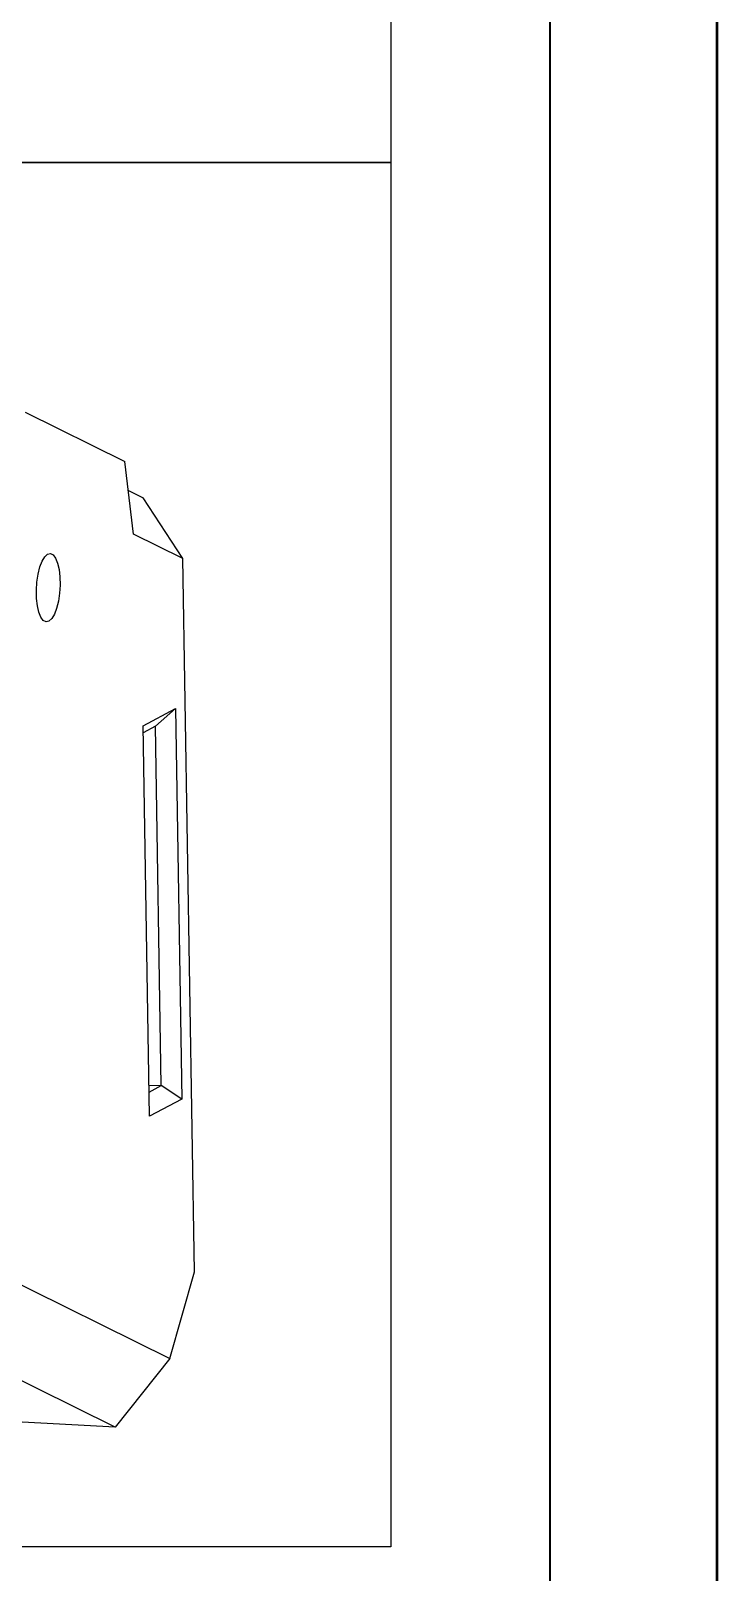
# Model space of a CAD drawing. Header units: millimetres. Extents: x 0 to 279, y 0 to 216.
# Drawn here: x 253.4 to 279.4, y 37.3 to 95.7 of the extents above; entities that cross this region are included whole.
import ezdxf

# ---------------------------------------------------------------- set-up
doc = ezdxf.new("R2010")
doc.units = ezdxf.units.MM
doc.layers.add('PAGE_BORDER', color=7, linetype='Continuous')
doc.layers.add('TITLE_BLOCK_BORDER', color=7, linetype='Continuous')

msp = doc.modelspace()

# ---------------------------------------------------------------- linework, layer by layer
at = {"color": 7, "linetype": 'Continuous', "lineweight": 50}
msp.add_line((279.4, 0), (279.4, 215.9), dxfattribs=at)
at = {"color": 7, "linetype": 'Continuous', "lineweight": 25}
for p, q in [((253.163, 81.261), (256.944, 79.39)), ((257.271, 76.637), (256.944, 79.39)), ((257.074, 78.292), (257.631, 78.016)), ((259.136, 75.713), (257.631, 78.016)), ((259.136, 75.713), (257.271, 76.637)), ((259.575, 48.671), (259.136, 75.713)), ((257.63, 69.379), (258.861, 70.028)), ((258.861, 70.028), (258.1, 69.36)), ((258.861, 70.028), (259.101, 55.222)), ((257.87, 54.573), (257.63, 69.379)), ((258.1, 69.36), (257.634, 69.114)), ((258.321, 55.732), (258.1, 69.36)), ((257.851, 55.757), (258.321, 55.732)), ((257.855, 55.486), (258.321, 55.732)), ((259.101, 55.222), (258.321, 55.732)), ((259.101, 55.222), (257.87, 54.573)), ((249.845, 49.737), (258.641, 45.383)), ((258.641, 45.383), (259.575, 48.671)), ((256.565, 42.786), (247.242, 47.401)), ((256.565, 42.786), (206.067, 45.53)), ((258.641, 45.383), (256.565, 42.786))]:
    msp.add_line(p, q, dxfattribs=at)
at = {"color": 7, "linetype": 'Continuous', "lineweight": 25, "flags": 128}
msp.add_lwpolyline([(253.602, 74.825), (253.647, 75.126), (253.714, 75.396), (253.799, 75.621), (253.899, 75.787), (254.006, 75.885), (254.115, 75.909), (254.218, 75.858), (254.311, 75.734), (254.388, 75.545), (254.445, 75.302), (254.477, 75.018), (254.483, 74.711), (254.464, 74.399), (254.419, 74.098), (254.352, 73.828), (254.266, 73.603), (254.166, 73.437), (254.059, 73.339), (253.951, 73.315), (253.847, 73.366), (253.754, 73.49), (253.677, 73.679), (253.621, 73.922), (253.588, 74.206), (253.582, 74.513), (253.602, 74.825)], dxfattribs=at)
at = {"layer": 'PAGE_BORDER', "lineweight": 35}
msp.add_line((273.05, 209.55), (273.05, 6.35), dxfattribs=at)
at = {"layer": 'TITLE_BLOCK_BORDER'}
for p, q in [((267.028, 151.007), (267.028, 90.733)), ((189.175, 90.733), (267.028, 90.733)), ((267.028, 90.733), (189.175, 90.733)), ((267.028, 90.733), (267.028, 38.245)), ((267.028, 38.245), (189.175, 38.245))]:
    msp.add_line(p, q, dxfattribs=at)

doc.saveas('drawing.dxf')
